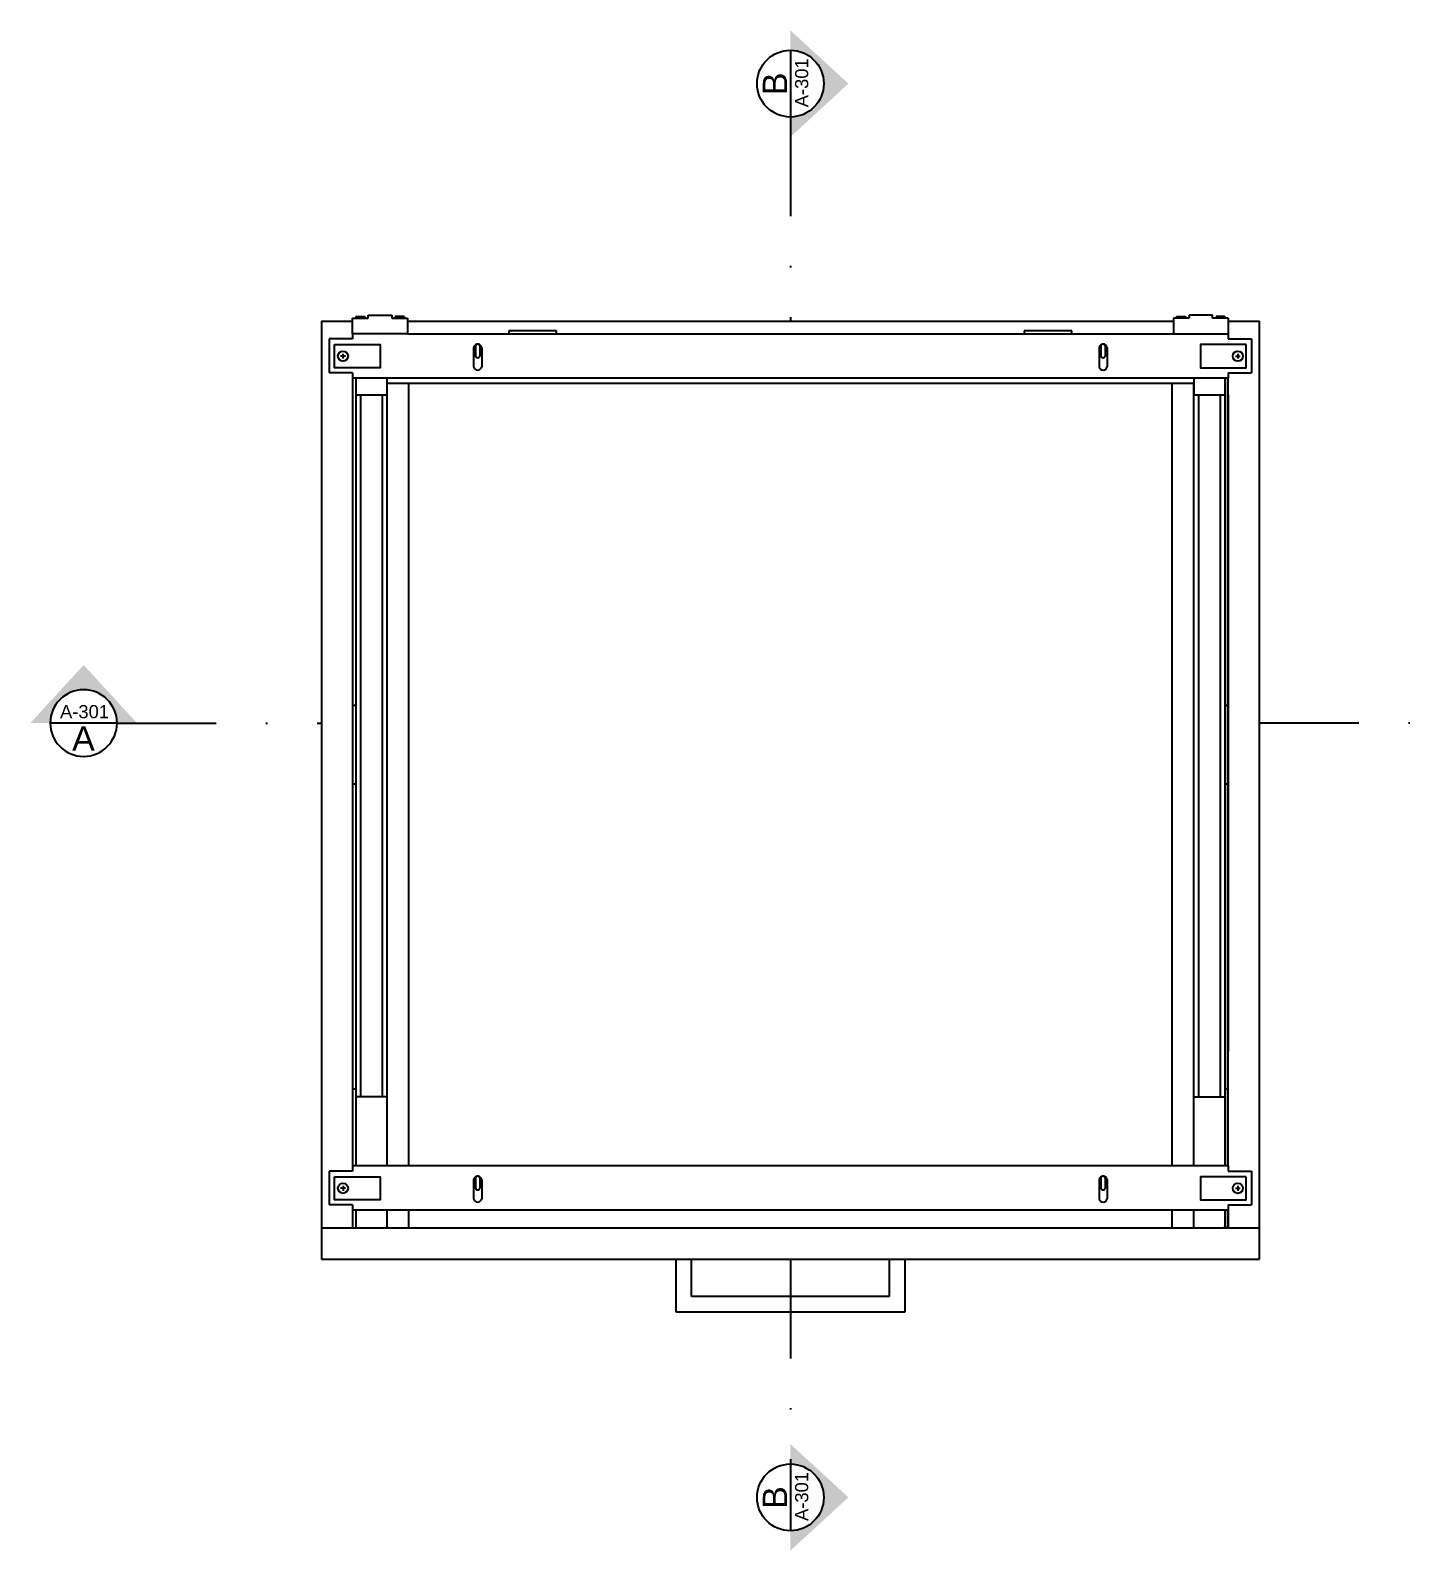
# Model space of a CAD drawing. Header units: millimetres. Extents: x -327 to 34504, y -289 to 580.
# Drawn here: x 1164.1 to 1253.1, y 469.1 to 566.4 of the extents above; entities that cross this region are included whole.
import ezdxf
from ezdxf.enums import TextEntityAlignment as Align

# ---------------------------------------------------------------- set-up
doc = ezdxf.new("R2010")
doc.units = ezdxf.units.MM
doc.linetypes.add('CENTERX2', pattern=[4, 2.5, -0.5, 0.5, -0.5])
doc.linetypes.add('TRATTOPUNTO', pattern=[25.4, 12.7, -6.35, 0, -6.35])
for name, color, linetype in [('prospetti', 2, 'Continuous'), ('simboli', 6, 'Continuous'), ('simboli tratteggiati', 1, 'Continuous'), ('viti', 5, 'Continuous')]:
    doc.layers.add(name, color=color, linetype=linetype)
doc.styles.add('ARIAL', font='arial.ttf')

# ---------------------------------------------------------------- blocks, each defined once
blk = doc.blocks.new('section plan')
h = blk.add_hatch(color=256)
h.dxf.hatch_style = 1
h.paths.add_polyline_path([(56.88357246029773, 0.3131308383378837), (46.28166585768486, 0.3131308383378837, -1), (10.71820956464944, 0.3131308383381111), (0.1163029620365705, 0.3131308383381111), (28.49993771116715, -30.58298501240461)])
blk.add_line((46.28126918998169, 0.3395654228081639), (10.71781289694627, 0.3395654228081639))
blk.add_circle((28.49954104346398, 0.3395654228081639), 17.78172814651771)
at = {"style": 'ARIAL'}
for tag, height, p in [('A', 13, (28.38037106261618, 8.581431504062266)), ('A-301', 7, (28.96134154958418, -5.659059246499737))]:
    blk.add_attdef(tag, text='', height=height, dxfattribs=at).set_placement(p, align=Align.MIDDLE_CENTER)

msp = doc.modelspace()

# ---------------------------------------------------------------- linework, layer by layer
for p, q in [((1182.696003139618, 547.7577442969418), (1184.696003139618, 547.7577442969418)), ((1240.696003139618, 547.7577442969418), (1242.696003139618, 547.7577442969418))]:
    msp.add_line(p, q)
at = {"layer": 'prospetti'}
for p, q in [((1182.696003139618, 547.7577442969418), (1182.696003139618, 487.7577442969418)), ((1182.696003139618, 547.7577442969418), (1182.696003139618, 487.7577442969418)), ((1182.696003139618, 547.7577442969418), (1184.696003139618, 547.7577442969418)), ((1188.196003139618, 547.7577442969418), (1237.196003139618, 547.7577442969418)), ((1240.696003139618, 547.7577442969418), (1242.696003139618, 547.7577442969418)), ((1242.696003139618, 487.7577442969418), (1242.696003139618, 547.7577442969418)), ((1242.696003139618, 487.7577442969418), (1242.696003139618, 547.7577442969418)), ((1184.695953431779, 544.1382955823501), (1184.696003139618, 493.7288918868367)), ((1184.696003139613, 544.1382955823503), (1184.696003139618, 493.7288918868367)), ((1184.896003139612, 544.1382955824881), (1184.896003139619, 493.7288918868362)), ((1186.896003139618, 498.1448082422071), (1186.896003139618, 544.1382955838667)), ((1186.896003139618, 543.807744296942), (1238.496003139619, 543.807744296942)), ((1188.275792697823, 543.8075288357568), (1188.275792697824, 493.7288918868269)), ((1237.104591977534, 543.8009928419335), (1237.104591977535, 493.728891886748)), ((1238.496003139619, 498.1448082422071), (1238.496003139619, 543.807744296942)), ((1240.496003139619, 493.7288918867387), (1240.496003139619, 544.1382956070286)), ((1240.496003139619, 544.1382956070286), (1240.496003139619, 493.7288918867387)), ((1240.696003139618, 493.728891886738), (1240.696003139617, 544.1382956071664)), ((1240.69712990223, 493.728891886738), (1240.697129902368, 544.138295607167)), ((1184.696003139618, 543.057744296942), (1184.696003139618, 501.057744296942)), ((1184.896003139618, 543.057744296942), (1184.896003139618, 501.057744296942)), ((1185.196003139618, 543.057744296942), (1185.196003139618, 498.1448082422071)), ((1186.596003139618, 543.057744296942), (1186.596003139618, 498.1448082422071)), ((1238.796003139619, 543.057744296942), (1238.796003139619, 498.1448082422071)), ((1240.196003139619, 543.057744296942), (1240.196003139619, 498.1448082422071)), ((1240.496003139619, 543.057744296942), (1240.496003139619, 501.057744296942)), ((1240.696003139618, 543.057744296942), (1240.696003139618, 501.057744296942)), ((1184.897105793976, 523.1774853448428), (1184.695979031284, 523.1774853448428)), ((1240.697129902311, 523.1775206466259), (1240.496003139619, 523.1775206466259)), ((1184.695979031284, 518.1774853448428), (1184.897105793962, 518.1774853448424)), ((1240.496003139619, 518.1775206466259), (1240.697129902297, 518.1775206466255)), ((1184.895979031283, 498.6410315398091), (1184.695979031283, 498.6410315398091)), ((1240.696003139618, 498.6410668415922), (1240.496003139618, 498.6410668415922)), ((1240.696003139618, 494.8218279461335), (1240.696003139618, 495.6706803516772)), ((1240.696003139618, 494.8218279461335), (1240.696003139618, 495.1706803516772)), ((1184.696003139618, 490.9088918867383), (1184.696003139618, 489.7577442969418)), ((1184.696003139618, 490.9088918867383), (1184.696003139619, 489.7577442969418)), ((1184.896003139619, 490.9088918867383), (1184.896003139619, 489.7577442969418)), ((1188.275792697824, 490.9088918867383), (1188.275792697824, 489.7577442969418)), ((1237.104591977535, 490.9088918867383), (1237.104591977535, 489.7509203781449)), ((1240.496003139619, 489.7577442969418), (1240.496003139619, 490.9088918867383)), ((1240.49600313962, 490.9088918867383), (1240.496003139619, 489.7577442969418)), ((1240.696003139618, 489.7577442969418), (1240.696003139618, 490.9088918867383)), ((1240.696003139618, 489.7577442969418), (1240.696003139617, 490.9088918867385)), ((1240.696003139619, 490.9088918867385), (1240.696003139618, 489.7577442969418)), ((1240.696003139618, 489.7577442969418), (1240.696003139618, 490.6088918913983)), ((1182.696003139618, 489.7577442969418), (1242.696003139618, 489.7577442969418)), ((1240.696003139618, 489.7577442969418), (1240.396003139618, 489.7577442969418)), ((1240.696003139618, 489.7577442969418), (1240.546003139619, 489.7577442969418)), ((1182.696003139618, 487.7577442969418), (1242.696003139618, 487.7577442969418)), ((1205.380473654065, 484.3609425123946), (1205.380473654065, 487.7577442969418)), ((1205.380473654065, 487.7577442969418), (1220.011532625171, 487.7577442969418)), ((1206.380473654065, 485.3609425123946), (1206.380473654065, 487.7577442969418)), ((1219.011532625171, 487.7577442969418), (1219.011532625171, 485.3609425123946)), ((1220.011532625171, 487.7577442969418), (1220.011532625171, 484.3609425123946)), ((1219.011532625171, 485.3609425123946), (1206.380473654065, 485.3609425123946)), ((1220.011532625171, 484.3609425123946), (1205.380473654065, 484.3609425123946))]:
    msp.add_line(p, q, dxfattribs=at)
for points in [[(1184.896003139618, 544.1382955824879), (1184.896003139618, 543.057744296942), (1186.896003139618, 543.057744296942), (1186.896003139618, 544.1382955838667)], [(1238.496003139619, 544.1382956056498), (1238.496003139619, 543.057744296942), (1240.496003139619, 543.057744296942), (1240.496003139619, 544.1382956070283)], [(1186.896003139618, 493.7288918868306), (1186.896003139618, 498.1448082422071), (1184.896003139618, 498.1448082422071), (1184.896003139618, 493.7288918868362)], [(1238.496003139619, 493.7288918867441), (1238.496003139619, 498.1448082422071), (1240.496003139619, 498.1448082422071), (1240.496003139619, 493.7288918867384)], [(1184.696003139619, 490.9088918867383), (1184.696003139619, 489.7577442969418)], [(1184.896003139619, 490.9088918867383), (1184.896003139619, 489.7577442969418)], [(1186.896003139619, 489.7577442969418), (1186.896003139619, 490.9088918867383)], [(1238.49600313962, 489.7577442969418), (1238.49600313962, 490.9088918867383)], [(1240.49600313962, 490.9088918867383), (1240.49600313962, 489.7577442969418)]]:
    msp.add_lwpolyline(points, dxfattribs=at)
at = {"layer": 'simboli tratteggiati', "linetype": 'TRATTOPUNTO', "ltscale": 0.5}
for p, q in [((1212.695152947583, 560.8263974431543), (1212.696003139618, 547.7577442969418)), ((1169.627349993406, 522.0568941049071), (1182.696003139618, 522.0577442969418)), ((1242.696003139618, 522.0617387246959), (1255.797832462237, 522.0625910750343)), ((1212.696003139618, 487.7577442969418), (1212.696855489957, 474.655914974323))]:
    msp.add_line(p, q, dxfattribs=at)
at = {"layer": 'viti'}
for p, q in [((1184.69595343178, 546.9582955848073), (1184.696003139618, 547.9577442969421)), ((1184.696003139618, 547.9577442969421), (1185.696003139618, 547.9577442969421)), ((1184.899965721694, 548.0717444101501), (1184.899965721694, 547.9577442969421)), ((1184.899965721694, 548.0717444101501), (1185.469965721694, 548.0717444101501)), ((1185.469965721694, 548.0717444101501), (1185.469965721694, 547.9577442969421)), ((1185.696003139618, 548.1577442969419), (1187.196003139618, 548.1577442969419)), ((1185.696003139618, 547.9577442969421), (1185.696003139618, 548.1565094484913)), ((1187.196003139618, 548.1577442969419), (1187.196003139618, 547.9577442969421)), ((1187.196003139618, 547.9577442969421), (1188.196003139618, 547.9577442969421)), ((1187.424194667367, 548.0717444101501), (1187.424194667367, 547.9577442969421)), ((1187.994194667367, 548.0717444101501), (1187.424194667367, 548.0717444101501)), ((1187.994194667367, 548.0717444101501), (1187.994194667367, 547.9577442969421)), ((1188.196003139618, 547.9577442969421), (1188.196003139618, 546.9577442969421)), ((1238.196003139618, 547.9577442969421), (1237.196003139618, 547.9577442969421)), ((1237.196003139618, 547.9577442969421), (1237.196003139618, 546.9577442969421)), ((1237.398888666781, 548.0717444101501), (1237.398888666781, 547.9577442969421)), ((1237.398888666781, 548.0717444101501), (1237.968888666782, 548.0717444101501)), ((1237.968888666782, 548.0717444101501), (1237.968888666782, 547.9577442969421)), ((1239.696003139618, 548.1577442969419), (1238.196003139618, 548.1577442969419)), ((1238.196003139618, 548.1577442969419), (1238.196003139618, 547.9577442969421)), ((1239.696003139618, 547.9577442969421), (1239.696003139618, 548.1565094484913)), ((1240.696003139618, 547.9577442969421), (1239.696003139618, 547.9577442969421)), ((1239.923117612455, 548.0717444101501), (1239.923117612455, 547.9577442969421)), ((1240.493117612455, 548.0717444101501), (1239.923117612455, 548.0717444101501)), ((1240.493117612455, 548.0717444101501), (1240.493117612455, 547.9577442969421)), ((1240.69712990237, 547.9577442969421), (1240.69712990237, 546.6265308789243)), ((1184.695953431779, 546.6265308789243), (1183.196003139618, 546.6265308789239)), ((1183.196003139618, 546.6265308789252), (1183.196003139619, 544.4700602906896)), ((1184.69595343178, 546.9582955848073), (1184.695953431779, 546.6265308789243)), ((1188.196003139618, 546.9577442969421), (1184.696003139618, 546.9577442969421)), ((1188.196003139618, 546.9577442969421), (1240.69712990237, 546.9577442970862)), ((1197.739743877234, 547.1576464053742), (1194.696634829866, 547.1576464053742)), ((1194.696634829866, 547.1576464053742), (1194.696634829866, 546.9576464053744)), ((1197.739743877234, 546.9576464053744), (1197.739743877234, 547.1576464053742)), ((1230.698780059357, 547.1577442969256), (1227.65070986833, 547.1577442969256)), ((1227.65070986833, 547.1577442969256), (1227.65070986833, 546.9577442969257)), ((1230.698780059357, 546.9577442969257), (1230.698780059357, 547.1577442969256)), ((1240.69712990237, 546.6265308789243), (1242.197080194531, 546.6265308789239)), ((1242.197080194531, 546.6265308789252), (1242.19708019453, 544.4700602906896)), ((1184.081100859535, 545.6791472049713), (1184.081089072982, 545.3671181864961)), ((1192.438487738382, 546.0887437143247), (1192.438487738382, 544.8451750298491)), ((1192.560800086694, 546.1891132758269), (1192.560800086694, 545.5349710219289)), ((1192.832283247453, 546.1891132758269), (1192.832283247453, 545.5349710219289)), ((1192.954595595764, 546.0887437143247), (1192.954595595764, 544.8451750298491)), ((1232.438487738382, 546.0887437143247), (1232.438487738382, 544.8451750298491)), ((1232.560800086694, 546.1891132758269), (1232.560800086694, 545.5349710219289)), ((1232.832283247453, 546.1891132758269), (1232.832283247453, 545.5349710219289)), ((1232.954595595764, 546.0887437143247), (1232.954595595764, 544.8451750298491)), ((1241.311982474614, 545.6791472049713), (1241.311994261167, 545.3671181864961)), ((1184.23710358222, 545.5231326957337), (1183.925086350297, 545.5231326957337)), ((1241.155979751929, 545.5231326957337), (1241.467996983851, 545.5231326957337)), ((1184.695953431779, 544.4700602906905), (1183.196003139618, 544.4700602906908)), ((1184.695953431779, 544.4700602906905), (1184.695953431779, 544.1382955848076)), ((1184.695953431779, 544.1382955823501), (1240.69712990237, 544.1382956209537)), ((1240.69712990237, 544.4700602906905), (1242.197080194531, 544.4700602906908)), ((1240.69712990237, 544.4700602906905), (1240.69712990237, 544.138295607167)), ((1184.696003139617, 493.3971271808502), (1183.196003139618, 493.3971271808546)), ((1183.196003139618, 493.3971271808559), (1183.196003139619, 491.2406565926203)), ((1184.696003139618, 493.728891886738), (1184.696003139617, 493.397127180855)), ((1240.696003139618, 493.7288918866832), (1184.696003139618, 493.7288918868367)), ((1240.697179610206, 493.728891886738), (1240.697179610207, 493.397127180855)), ((1240.697179610207, 493.3971271808502), (1242.197179610206, 493.3971271808546)), ((1242.197179610206, 493.3971271808559), (1242.197179610205, 491.2406565926203)), ((1184.237202997895, 492.2937289976644), (1183.925185765972, 492.2937289976644)), ((1184.08120027521, 492.449743506902), (1184.081188488657, 492.1377144884268)), ((1192.43853744622, 492.8593400162554), (1192.43853744622, 491.6157713317798)), ((1192.560849794532, 492.9597095777576), (1192.560849794532, 492.3055673238596)), ((1192.832332955291, 492.9597095777576), (1192.832332955291, 492.3055673238596)), ((1192.954645303602, 492.8593400162554), (1192.954645303602, 491.6157713317798)), ((1232.43853744622, 492.8593400162554), (1232.43853744622, 491.6157713317798)), ((1232.560849794532, 492.9597095777576), (1232.560849794532, 492.3055673238596)), ((1232.832332955291, 492.9597095777576), (1232.832332955291, 492.3055673238596)), ((1232.954645303602, 492.8593400162554), (1232.954645303602, 491.6157713317798)), ((1241.156079167604, 492.2937289976644), (1241.468096399527, 492.2937289976644)), ((1241.312081890289, 492.449743506902), (1241.312093676842, 492.1377144884268)), ((1184.696003139617, 491.2406565926212), (1183.196003139618, 491.2406565926212)), ((1184.696003139617, 491.2406565926212), (1184.696003139617, 490.9088918867383)), ((1240.697179610207, 491.2406565926212), (1242.197179610206, 491.2406565926212)), ((1240.697179610207, 491.2406565926212), (1240.697179610207, 490.9088918867383)), ((1184.696003139617, 490.9088918867383), (1240.696003139618, 490.9088918867383))]:
    msp.add_line(p, q, dxfattribs=at)
for points in [[(1183.541820403465, 546.2658990268683), (1186.467371761743, 546.2658990268683), (1186.467371761743, 544.7803663646), (1183.541820403465, 544.7803663646)], [(1241.851262930684, 546.2658990268683), (1238.925711572406, 546.2658990268683), (1238.925711572406, 544.7803663646), (1241.851262930684, 544.7803663646)], [(1183.541820403465, 493.036495328799), (1186.467371761743, 493.036495328799), (1186.467371761743, 491.5509626665307), (1183.541820403465, 491.5509626665307)], [(1241.851362346359, 493.036495328799), (1238.925810988081, 493.036495328799), (1238.925810988081, 491.5509626665307), (1241.851362346359, 491.5509626665307)]]:
    msp.add_lwpolyline(points, close=True, dxfattribs=at)
for centre in [(1184.081094966258, 545.5231326957337), (1241.31198836789, 545.5231326957337), (1184.081094966259, 492.2937289976644), (1241.312087783565, 492.2937289976644)]:
    msp.add_circle(centre, 0.3232652524967113, dxfattribs=at)
for centre, radius, start, end in [((1192.696541667074, 546.0373884617634), 0.2631144087235329, 11.25536816112963, 168.7446318388446), ((1192.696541667074, 546.162099375365), 0.1384034951219161, 11.25536816112963, 168.7446318388446), ((1232.696541667074, 546.0373884617634), 0.2631144087235329, 11.25536816112963, 168.7446318388446), ((1232.696541667074, 546.162099375365), 0.1384034951219161, 11.25536816112963, 168.7446318388446), ((1192.696541667074, 544.8965302824095), 0.2631144087251441, 191.2553681608636, 348.7446318390697), ((1192.696541667074, 545.5619849223899), 0.1384034951227636, 191.2553681608636, 348.7446318390697), ((1232.696541667074, 544.8965302824095), 0.2631144087251441, 191.2553681608636, 348.7446318390697), ((1232.696541667074, 545.5619849223899), 0.1384034951227636, 191.2553681608636, 348.7446318390697), ((1192.696591374912, 492.8079847636941), 0.2631144087235329, 11.25536816112963, 168.7446318388446), ((1192.696591374912, 492.9326956772957), 0.1384034951219161, 11.25536816112963, 168.7446318388446), ((1232.696591374912, 492.8079847636941), 0.2631144087235329, 11.25536816112963, 168.7446318388446), ((1232.696591374912, 492.9326956772957), 0.1384034951219161, 11.25536816112963, 168.7446318388446), ((1192.696591374912, 492.3325812243206), 0.1384034951227636, 191.2553681608636, 348.7446318390697), ((1232.696591374912, 492.3325812243206), 0.1384034951227636, 191.2553681608636, 348.7446318390697), ((1192.696591374912, 491.6671265843402), 0.2631144087251441, 191.2553681608636, 348.7446318390697), ((1232.696591374912, 491.6671265843402), 0.2631144087251441, 191.2553681608636, 348.7446318390697)]:
    msp.add_arc(centre, radius, start, end, dxfattribs=at)

# ---------------------------------------------------------------- block references
at = {"layer": 'simboli', "color": 0, "linetype": 'CENTERX2', "ltscale": 5, "xscale": 0.12, "yscale": 0.12, "zscale": 0.12, "rotation": 89.99999999999999}
for p in [(1212.737666157257, 559.5402595303835), (1212.737603340694, 469.1021626715249)]:
    msp.add_blockref('section plan', p, dxfattribs=at).add_auto_attribs({'A-301': 'A-301', 'A': 'B'})
at = {"layer": 'simboli', "color": 0, "linetype": 'CENTERX2', "ltscale": 5}
ref = msp.add_blockref('section plan', (1164.073597690608, 522.0976419556441), dxfattribs=dict(at, xscale=-0.12, yscale=0.12, zscale=0.12, rotation=180))
ref.add_attrib('A-301', 'A-301', dxfattribs={"layer": '0', "ltscale": 5, "height": 0.8400000000000001, "style": 'ARIAL'}).set_placement((1167.548958676557, 522.7881888196551), align=Align.MIDDLE_CENTER)
ref.add_attrib('A', 'A', dxfattribs={"layer": '0', "ltscale": 5, "height": 1.56, "style": 'ARIAL'}).set_placement((1167.479242218123, 521.0678701751531), align=Align.MIDDLE_CENTER)

doc.saveas('drawing.dxf')
